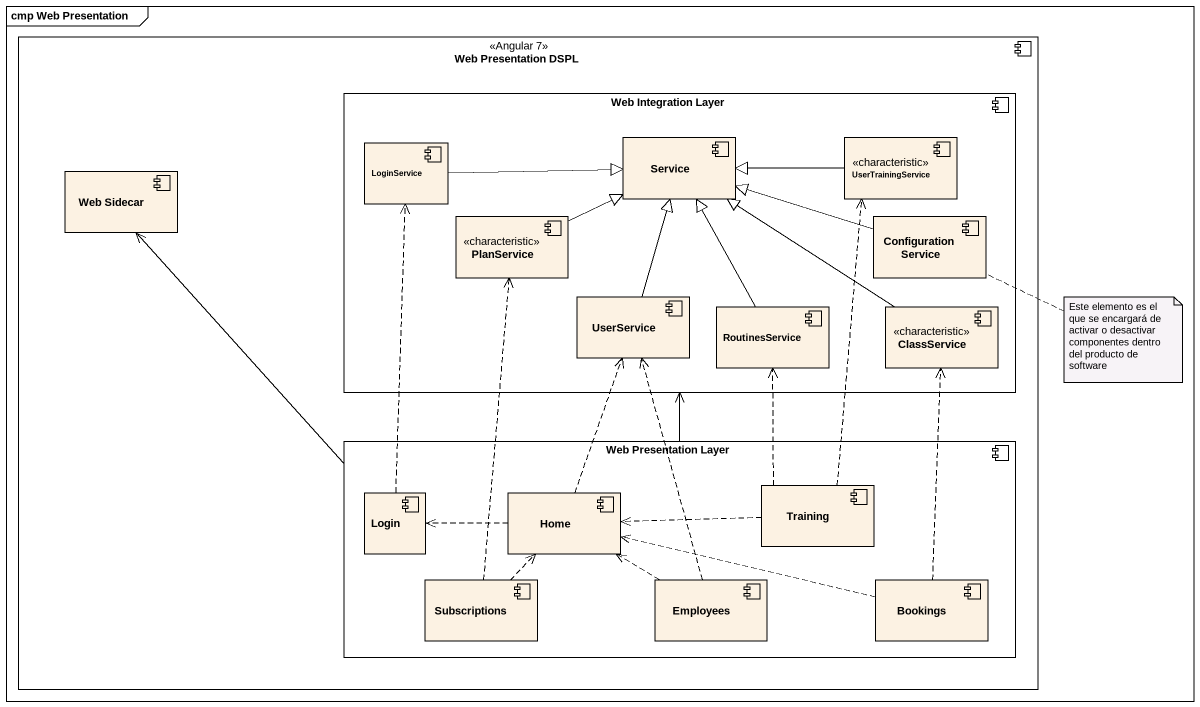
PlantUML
@startuml
mainframe cmp Web Presentation
component "Web Presentation DSPL" as Web_Presentation_DSPL <<Angular 7>> {
  component "Web Integration Layer" as Web_Integration_Layer {
    component LoginService
    component Service
    component UserTrainingService <<characteristic>>
    component PlanService <<characteristic>>
    component ConfigurationService
    component UserService
    component RoutinesService
    component ClassService <<characteristic>>
  }
  component "Web Sidecar" as Web_Sidecar
  component "Web Presentation Layer" as Web_Presentation_Layer {
    component Login
    component Home
    component Training
    component Subscriptions
    component Employees
    component Bookings
  }
}
LoginService -right-|> Service
UserTrainingService -left-|> Service
PlanService -right-|> Service
ConfigurationService -left-|> Service
UserService -up-|> Service
RoutinesService -up-|> Service
ClassService -up-|> Service
Web_Presentation_Layer -up-> Web_Integration_Layer
Web_Presentation_Layer -up-> Web_Sidecar
Login .up.> LoginService
Home .up.> UserService
Home .left.> Login
Training .up.> UserTrainingService
Training .up.> RoutinesService
Training .left.> Home
Subscriptions .up.> PlanService
Subscriptions .up.> Home
Employees .up.> UserService
Employees .left.> Home
Bookings .up.> ClassService
Bookings .left.> Home
note right of ConfigurationService : Este elemento es el que se encargará de activar o desactivar componentes dentro del producto de software
@enduml
